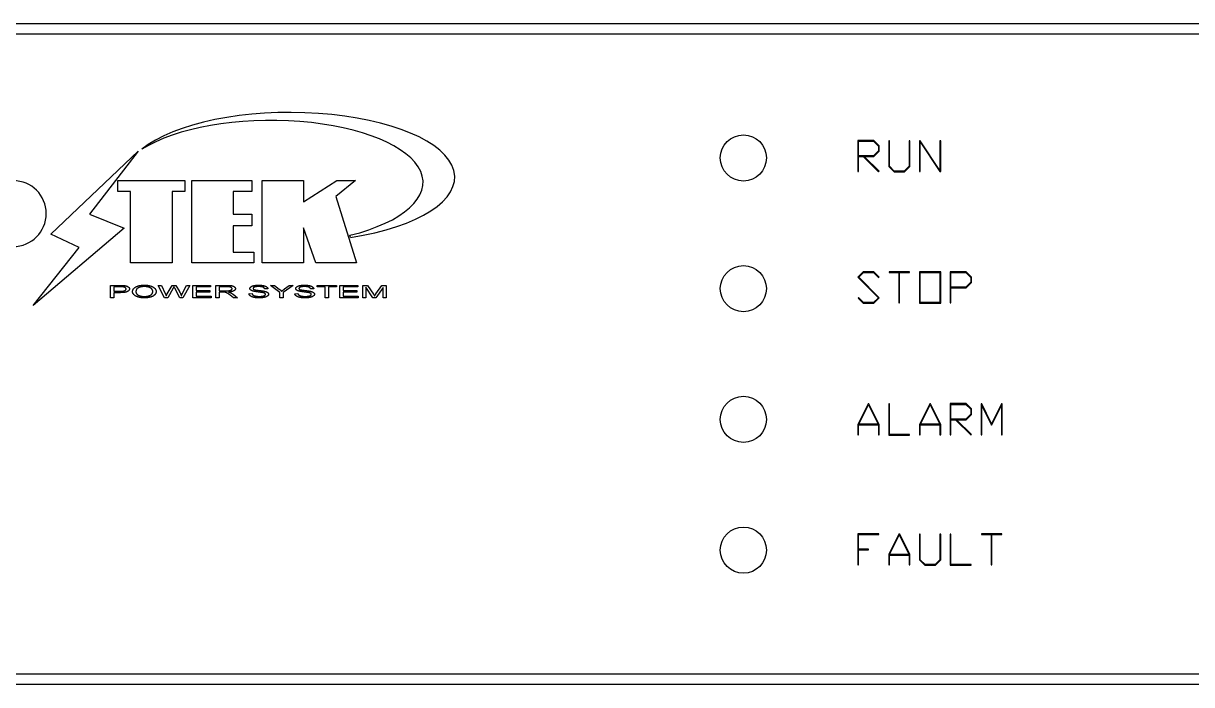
# Model space of a CAD drawing. Extents: x 109308 to 114204, y 60901 to 64142.
# Drawn here: x 111897.3 to 111973.3, y 62705.9 to 62748.9 of the extents above; entities that cross this region are included whole.
import ezdxf

# ---------------------------------------------------------------- set-up
doc = ezdxf.new("R2010")
doc.units = 0
doc.header["$LTSCALE"] = 10
doc.header["$MEASUREMENT"] = 0
doc.layers.get('0').update_dxf_attribs({"linetype": 'CONTINUOUS'})
doc.layers.add('가시적인_것_ISO_', color=3, linetype='CONTINUOUS')

# ---------------------------------------------------------------- blocks, each defined once
blk = doc.blocks.new('44Q1XC')
at = {"layer": '가시적인_것_ISO_'}
for p, q in [((16908.931, 5662.091), (17292.931, 5662.091)), ((17290.936, 5661.391), (16910.736, 5661.391)), ((16974.414, 5654.476), (16973.384, 5654.476)), ((16973.384, 5654.476), (16973.384, 5652.454)), ((16973.429, 5654.432), (16974.397, 5654.432)), ((16973.429, 5653.476), (16973.429, 5654.432)), ((16974.397, 5654.432), (16974.717, 5654.112)), ((16974.761, 5654.129), (16974.414, 5654.476)), ((16974.717, 5654.112), (16974.717, 5653.796)), ((16974.761, 5653.779), (16974.761, 5654.129)), ((16975.429, 5654.454), (16975.384, 5654.454)), ((16975.384, 5654.454), (16975.384, 5652.779)), ((16975.429, 5652.796), (16975.429, 5654.454)), ((16976.761, 5654.454), (16976.717, 5654.454)), ((16976.717, 5654.454), (16976.717, 5652.796)), ((16976.761, 5652.779), (16976.761, 5654.454)), ((16977.432, 5654.454), (16977.384, 5654.452)), ((16977.384, 5654.452), (16977.384, 5652.454)), ((16977.429, 5654.381), (16978.714, 5652.454)), ((16977.429, 5652.454), (16977.429, 5654.381)), ((16978.717, 5652.528), (16977.432, 5654.454)), ((16978.761, 5654.454), (16978.717, 5654.454)), ((16978.717, 5654.454), (16978.717, 5652.528)), ((16978.761, 5652.454), (16978.761, 5654.454)), ((16920.909, 5648.383), (16926.601, 5653.784)), ((16926.601, 5653.784), (16923.421, 5649.678)), ((16974.397, 5653.476), (16973.429, 5653.476)), ((16973.429, 5652.454), (16973.429, 5653.432)), ((16973.429, 5653.432), (16973.73, 5653.432)), ((16973.73, 5653.432), (16974.722, 5652.439)), ((16974.754, 5652.471), (16973.793, 5653.432)), ((16973.793, 5653.432), (16974.414, 5653.432)), ((16974.717, 5653.796), (16974.397, 5653.476)), ((16974.414, 5653.432), (16974.761, 5653.779)), ((16973.384, 5652.454), (16973.429, 5652.454)), ((16974.722, 5652.439), (16974.754, 5652.471)), ((16975.384, 5652.779), (16975.73, 5652.434)), ((16975.747, 5652.477), (16975.429, 5652.796)), ((16975.73, 5652.434), (16976.414, 5652.434)), ((16976.397, 5652.477), (16975.747, 5652.477)), ((16976.717, 5652.796), (16976.397, 5652.477)), ((16976.414, 5652.434), (16976.761, 5652.779)), ((16977.384, 5652.454), (16977.429, 5652.454)), ((16978.714, 5652.454), (16978.761, 5652.454)), ((16925.269, 5651.155), (16925.269, 5651.864)), ((16925.269, 5651.864), (16929.638, 5651.864)), ((16929.638, 5651.864), (16929.638, 5651.155)), ((16930.089, 5646.516), (16930.089, 5651.864)), ((16930.089, 5651.864), (16933.974, 5651.864)), ((16933.974, 5651.864), (16933.974, 5651.155)), ((16934.661, 5646.516), (16934.661, 5651.864)), ((16934.661, 5651.864), (16937.351, 5651.864)), ((16937.351, 5651.864), (16937.351, 5650.492)), ((16937.351, 5650.492), (16939.501, 5651.864)), ((16940.731, 5651.864), (16939.44, 5650.827)), ((16939.501, 5651.864), (16940.731, 5651.864)), ((16926.094, 5651.155), (16925.269, 5651.155)), ((16926.094, 5646.516), (16926.094, 5651.155)), ((16929.638, 5651.155), (16928.813, 5651.155)), ((16928.813, 5651.155), (16928.813, 5646.516)), ((16933.974, 5651.155), (16932.762, 5651.155)), ((16932.762, 5651.155), (16932.762, 5649.684)), ((16939.44, 5650.827), (16940.783, 5646.516)), ((16923.421, 5649.678), (16925.695, 5648.775)), ((16932.762, 5649.684), (16933.974, 5649.684)), ((16933.974, 5649.684), (16933.974, 5648.932)), ((16925.695, 5648.775), (16919.772, 5643.747)), ((16933.974, 5648.932), (16932.762, 5648.932)), ((16932.762, 5648.932), (16932.762, 5647.224)), ((16938.155, 5646.516), (16937.351, 5648.788)), ((16937.351, 5648.788), (16937.351, 5646.516)), ((16922.763, 5647.524), (16920.909, 5648.383)), ((16940.403, 5648.166), (16940.358, 5648.309)), ((16919.772, 5643.747), (16922.763, 5647.524)), ((16932.762, 5647.224), (16934.116, 5647.224)), ((16934.116, 5647.224), (16934.116, 5646.516)), ((16928.813, 5646.516), (16926.094, 5646.516)), ((16934.116, 5646.516), (16930.089, 5646.516)), ((16937.351, 5646.516), (16934.661, 5646.516)), ((16940.783, 5646.516), (16938.155, 5646.516)), ((16973.73, 5645.933), (16973.375, 5645.578)), ((16973.375, 5645.578), (16974.709, 5644.244)), ((16973.438, 5645.578), (16973.747, 5645.889)), ((16974.769, 5644.244), (16973.438, 5645.578)), ((16974.414, 5645.933), (16973.73, 5645.933)), ((16973.747, 5645.889), (16974.397, 5645.889)), ((16974.397, 5645.889), (16974.722, 5645.561)), ((16974.754, 5645.594), (16974.414, 5645.933)), ((16974.722, 5645.561), (16974.754, 5645.594)), ((16976.739, 5645.933), (16975.406, 5645.933)), ((16975.406, 5645.933), (16975.406, 5645.889)), ((16975.406, 5645.889), (16976.05, 5645.889)), ((16976.05, 5645.889), (16976.05, 5643.911)), ((16976.094, 5643.911), (16976.094, 5645.889)), ((16976.094, 5645.889), (16976.739, 5645.889)), ((16976.739, 5645.889), (16976.739, 5645.933)), ((16978.761, 5645.933), (16977.384, 5645.933)), ((16977.384, 5645.933), (16977.384, 5643.891)), ((16977.429, 5645.889), (16978.717, 5645.889)), ((16977.429, 5643.934), (16977.429, 5645.889)), ((16978.717, 5645.889), (16978.717, 5643.934)), ((16978.761, 5643.891), (16978.761, 5645.933)), ((16980.414, 5645.933), (16979.384, 5645.933)), ((16979.384, 5645.933), (16979.384, 5643.911)), ((16979.429, 5645.889), (16980.397, 5645.889)), ((16979.429, 5644.933), (16979.429, 5645.889)), ((16980.397, 5645.889), (16980.717, 5645.569)), ((16980.761, 5645.586), (16980.414, 5645.933)), ((16980.717, 5645.569), (16980.717, 5645.253)), ((16980.761, 5645.236), (16980.761, 5645.586)), ((16924.806, 5645.055), (16925.41, 5645.055)), ((16924.806, 5644.255), (16924.806, 5645.055)), ((16925.427, 5644.96), (16925.018, 5644.96)), ((16925.018, 5644.96), (16925.018, 5644.674)), ((16927.89, 5645.055), (16928.107, 5645.055)), ((16928.315, 5644.255), (16927.89, 5645.055)), ((16928.107, 5645.055), (16928.35, 5644.53)), ((16928.49, 5644.515), (16928.795, 5645.055)), ((16928.87, 5644.865), (16928.531, 5644.255)), ((16928.795, 5645.055), (16929.05, 5645.055)), ((16929.304, 5644.255), (16928.968, 5644.865)), ((16929.05, 5645.055), (16929.279, 5644.65)), ((16929.484, 5644.541), (16929.734, 5645.055)), ((16929.947, 5645.055), (16929.508, 5644.255)), ((16929.734, 5645.055), (16929.947, 5645.055)), ((16930.149, 5645.055), (16931.306, 5645.055)), ((16930.149, 5644.255), (16930.149, 5645.055)), ((16930.36, 5644.96), (16930.36, 5644.716)), ((16931.306, 5644.96), (16930.36, 5644.96)), ((16931.306, 5645.055), (16931.306, 5644.96)), ((16931.638, 5645.055), (16932.348, 5645.055)), ((16931.638, 5644.255), (16931.638, 5645.055)), ((16932.357, 5644.966), (16931.85, 5644.966)), ((16931.85, 5644.966), (16931.85, 5644.702)), ((16935.024, 5644.83), (16934.821, 5644.822)), ((16935.195, 5645.055), (16935.452, 5645.055)), ((16935.812, 5644.594), (16935.195, 5645.055)), ((16935.452, 5645.055), (16935.768, 5644.813)), ((16936.662, 5645.055), (16936.023, 5644.594)), ((16936.105, 5644.819), (16936.415, 5645.055)), ((16936.415, 5645.055), (16936.662, 5645.055)), ((16938.006, 5644.83), (16937.802, 5644.822)), ((16938.223, 5645.055), (16939.49, 5645.055)), ((16938.223, 5644.96), (16938.223, 5645.055)), ((16938.749, 5644.96), (16938.223, 5644.96)), ((16938.749, 5644.255), (16938.749, 5644.96)), ((16938.961, 5644.96), (16938.961, 5644.255)), ((16939.49, 5644.96), (16938.961, 5644.96)), ((16939.49, 5645.055), (16939.49, 5644.96)), ((16939.712, 5645.055), (16940.869, 5645.055)), ((16939.712, 5644.255), (16939.712, 5645.055)), ((16939.924, 5644.96), (16939.924, 5644.716)), ((16940.869, 5644.96), (16939.924, 5644.96)), ((16940.869, 5645.055), (16940.869, 5644.96)), ((16941.192, 5645.055), (16941.51, 5645.055)), ((16941.192, 5644.255), (16941.192, 5645.055)), ((16941.396, 5644.936), (16941.396, 5644.255)), ((16941.859, 5644.255), (16941.396, 5644.936)), ((16941.51, 5645.055), (16941.889, 5644.488)), ((16942.515, 5644.924), (16942.049, 5644.255)), ((16942.051, 5644.498), (16942.435, 5645.055)), ((16942.435, 5645.055), (16942.719, 5645.055)), ((16942.515, 5644.255), (16942.515, 5644.924)), ((16942.719, 5645.055), (16942.719, 5644.255)), ((16980.397, 5644.933), (16979.429, 5644.933)), ((16979.429, 5643.911), (16979.429, 5644.889)), ((16979.429, 5644.889), (16980.414, 5644.889)), ((16980.717, 5645.253), (16980.397, 5644.933)), ((16980.414, 5644.889), (16980.761, 5645.236)), ((16925.018, 5644.255), (16924.806, 5644.255)), ((16925.018, 5644.674), (16925.432, 5644.674)), ((16925.018, 5644.58), (16925.018, 5644.255)), ((16925.428, 5644.58), (16925.018, 5644.58)), ((16928.531, 5644.255), (16928.315, 5644.255)), ((16929.508, 5644.255), (16929.304, 5644.255)), ((16931.343, 5644.255), (16930.149, 5644.255)), ((16930.36, 5644.716), (16931.246, 5644.716)), ((16930.36, 5644.621), (16930.36, 5644.349)), ((16931.246, 5644.621), (16930.36, 5644.621)), ((16930.36, 5644.349), (16931.343, 5644.349)), ((16931.246, 5644.716), (16931.246, 5644.621)), ((16931.343, 5644.349), (16931.343, 5644.255)), ((16931.85, 5644.255), (16931.638, 5644.255)), ((16931.85, 5644.702), (16932.306, 5644.702)), ((16931.85, 5644.61), (16931.85, 5644.255)), ((16932.096, 5644.61), (16931.85, 5644.61)), ((16932.782, 5644.255), (16932.571, 5644.421)), ((16932.77, 5644.473), (16933.048, 5644.255)), ((16933.048, 5644.255), (16932.782, 5644.255)), ((16933.798, 5644.512), (16933.998, 5644.521)), ((16935.812, 5644.255), (16935.812, 5644.594)), ((16936.023, 5644.255), (16935.812, 5644.255)), ((16936.023, 5644.594), (16936.023, 5644.255)), ((16936.78, 5644.512), (16936.979, 5644.521)), ((16938.961, 5644.255), (16938.749, 5644.255)), ((16940.906, 5644.255), (16939.712, 5644.255)), ((16939.924, 5644.716), (16940.809, 5644.716)), ((16939.924, 5644.621), (16939.924, 5644.349)), ((16940.809, 5644.621), (16939.924, 5644.621)), ((16939.924, 5644.349), (16940.906, 5644.349)), ((16940.809, 5644.716), (16940.809, 5644.621)), ((16940.906, 5644.349), (16940.906, 5644.255)), ((16941.396, 5644.255), (16941.192, 5644.255)), ((16942.049, 5644.255), (16941.859, 5644.255)), ((16942.719, 5644.255), (16942.515, 5644.255)), ((16973.422, 5644.261), (16973.389, 5644.229)), ((16973.389, 5644.229), (16973.73, 5643.891)), ((16973.747, 5643.934), (16973.422, 5644.261)), ((16974.709, 5644.244), (16974.397, 5643.934)), ((16974.414, 5643.891), (16974.769, 5644.244)), ((16973.73, 5643.891), (16974.414, 5643.891)), ((16974.397, 5643.934), (16973.747, 5643.934)), ((16976.05, 5643.911), (16976.094, 5643.911)), ((16977.384, 5643.891), (16978.761, 5643.891)), ((16978.717, 5643.934), (16977.429, 5643.934)), ((16979.384, 5643.911), (16979.429, 5643.911)), ((16974.047, 5637.341), (16973.384, 5636.013)), ((16973.443, 5636.03), (16974.072, 5637.291)), ((16974.099, 5637.341), (16974.047, 5637.341)), ((16974.072, 5637.291), (16974.704, 5636.03)), ((16974.761, 5636.013), (16974.099, 5637.341)), ((16975.429, 5637.341), (16975.384, 5637.341)), ((16975.384, 5637.341), (16975.384, 5635.321)), ((16975.429, 5635.365), (16975.429, 5637.341)), ((16978.047, 5637.341), (16977.384, 5636.013)), ((16977.443, 5636.03), (16978.072, 5637.291)), ((16978.099, 5637.341), (16978.047, 5637.341)), ((16978.072, 5637.291), (16978.704, 5636.03)), ((16978.761, 5636.013), (16978.099, 5637.341)), ((16980.414, 5637.363), (16979.384, 5637.363)), ((16979.384, 5637.363), (16979.384, 5635.341)), ((16979.429, 5636.363), (16979.429, 5637.319)), ((16979.429, 5637.319), (16980.397, 5637.319)), ((16980.397, 5637.319), (16980.717, 5637)), ((16980.761, 5637.016), (16980.414, 5637.363)), ((16981.431, 5637.341), (16981.384, 5637.341)), ((16981.384, 5637.341), (16981.384, 5635.341)), ((16981.429, 5635.341), (16981.429, 5637.245)), ((16981.429, 5637.245), (16982.072, 5635.957)), ((16982.072, 5636.058), (16981.431, 5637.341)), ((16982.714, 5637.341), (16982.072, 5636.058)), ((16982.072, 5635.957), (16982.717, 5637.245)), ((16982.761, 5637.341), (16982.714, 5637.341)), ((16982.717, 5637.245), (16982.717, 5635.341)), ((16982.761, 5635.341), (16982.761, 5637.341)), ((16980.717, 5636.683), (16980.397, 5636.363)), ((16980.414, 5636.319), (16980.761, 5636.666)), ((16980.717, 5637), (16980.717, 5636.683)), ((16980.761, 5636.666), (16980.761, 5637.016)), ((16973.384, 5636.013), (16973.384, 5635.341)), ((16973.429, 5635.341), (16973.429, 5635.986)), ((16973.429, 5635.986), (16974.717, 5635.986)), ((16974.704, 5636.03), (16973.443, 5636.03)), ((16974.717, 5635.986), (16974.717, 5635.341)), ((16974.761, 5635.341), (16974.761, 5636.013)), ((16977.384, 5636.013), (16977.384, 5635.341)), ((16977.429, 5635.341), (16977.429, 5635.986)), ((16977.429, 5635.986), (16978.717, 5635.986)), ((16978.704, 5636.03), (16977.443, 5636.03)), ((16978.717, 5635.986), (16978.717, 5635.341)), ((16978.761, 5635.341), (16978.761, 5636.013)), ((16980.397, 5636.363), (16979.429, 5636.363)), ((16979.429, 5635.341), (16979.429, 5636.319)), ((16979.429, 5636.319), (16979.73, 5636.319)), ((16979.73, 5636.319), (16980.722, 5635.326)), ((16979.793, 5636.319), (16980.414, 5636.319)), ((16980.754, 5635.358), (16979.793, 5636.319)), ((16973.384, 5635.341), (16973.429, 5635.341)), ((16974.717, 5635.341), (16974.761, 5635.341)), ((16975.384, 5635.321), (16976.739, 5635.321)), ((16976.739, 5635.365), (16975.429, 5635.365)), ((16976.739, 5635.321), (16976.739, 5635.365)), ((16977.384, 5635.341), (16977.429, 5635.341)), ((16978.717, 5635.341), (16978.761, 5635.341)), ((16979.384, 5635.341), (16979.429, 5635.341)), ((16980.722, 5635.326), (16980.754, 5635.358)), ((16981.384, 5635.341), (16981.429, 5635.341)), ((16982.717, 5635.341), (16982.761, 5635.341)), ((16974.739, 5628.897), (16973.384, 5628.897)), ((16973.384, 5628.897), (16973.384, 5626.875)), ((16973.429, 5627.897), (16973.429, 5628.853)), ((16973.429, 5628.853), (16974.739, 5628.853)), ((16974.739, 5628.853), (16974.739, 5628.897)), ((16976.047, 5628.875), (16975.384, 5627.547)), ((16975.443, 5627.564), (16976.072, 5628.825)), ((16976.099, 5628.875), (16976.047, 5628.875)), ((16976.072, 5628.825), (16976.704, 5627.564)), ((16976.761, 5627.547), (16976.099, 5628.875)), ((16977.429, 5628.875), (16977.384, 5628.875)), ((16977.384, 5628.875), (16977.384, 5627.2)), ((16977.429, 5627.217), (16977.429, 5628.875)), ((16978.761, 5628.875), (16978.717, 5628.875)), ((16978.717, 5628.875), (16978.717, 5627.217)), ((16978.761, 5627.2), (16978.761, 5628.875)), ((16979.429, 5628.875), (16979.384, 5628.875)), ((16979.384, 5628.875), (16979.384, 5626.855)), ((16979.429, 5626.899), (16979.429, 5628.875)), ((16982.739, 5628.897), (16981.406, 5628.897)), ((16981.406, 5628.897), (16981.406, 5628.853)), ((16981.406, 5628.853), (16982.05, 5628.853)), ((16982.05, 5628.853), (16982.05, 5626.875)), ((16982.094, 5626.875), (16982.094, 5628.853)), ((16982.094, 5628.853), (16982.739, 5628.853)), ((16982.739, 5628.853), (16982.739, 5628.897)), ((16974.072, 5627.897), (16973.429, 5627.897)), ((16973.429, 5626.875), (16973.429, 5627.853)), ((16973.429, 5627.853), (16974.072, 5627.853)), ((16974.072, 5627.853), (16974.072, 5627.897)), ((16975.384, 5627.547), (16975.384, 5626.875)), ((16975.429, 5626.875), (16975.429, 5627.52)), ((16975.429, 5627.52), (16976.717, 5627.52)), ((16976.704, 5627.564), (16975.443, 5627.564)), ((16976.717, 5627.52), (16976.717, 5626.875)), ((16976.761, 5626.875), (16976.761, 5627.547)), ((16973.384, 5626.875), (16973.429, 5626.875)), ((16975.384, 5626.875), (16975.429, 5626.875)), ((16976.717, 5626.875), (16976.761, 5626.875)), ((16977.384, 5627.2), (16977.73, 5626.855)), ((16977.747, 5626.899), (16977.429, 5627.217)), ((16977.73, 5626.855), (16978.414, 5626.855)), ((16978.397, 5626.899), (16977.747, 5626.899)), ((16978.717, 5627.217), (16978.397, 5626.899)), ((16978.414, 5626.855), (16978.761, 5627.2)), ((16979.384, 5626.855), (16980.739, 5626.855)), ((16980.739, 5626.899), (16979.429, 5626.899)), ((16980.739, 5626.855), (16980.739, 5626.899)), ((16982.05, 5626.875), (16982.094, 5626.875)), ((16910.736, 5619.791), (17290.936, 5619.791)), ((17292.931, 5619.091), (16908.931, 5619.091))]:
    blk.add_line(p, q, dxfattribs=at)
for centre in [(16965.936, 5653.341), (16965.936, 5644.841), (16965.936, 5636.341), (16965.936, 5627.841)]:
    blk.add_circle(centre, 1.5, dxfattribs=at)
blk.add_arc((16918.478, 5649.721), 2.142, 270, 90, dxfattribs=at)
for centre, major_axis, ratio, start_param, end_param in [((16936.483, 5652.087), (-10.688, 0), 0.39426, 1.946253, 5.837607), ((16935.213, 5651.752), (9.902, 0), 0.40699, 5.258849, 8.861799)]:
    blk.add_ellipse(centre, major_axis=major_axis, ratio=ratio, start_param=start_param, end_param=end_param, dxfattribs=at)
for points in [[(16925.41, 5645.055), (16925.569, 5645.055), (16925.653, 5645.047)], [(16925.624, 5644.953), (16925.571, 5644.96), (16925.427, 5644.96)], [(16926.027, 5644.823), (16926.027, 5644.721), (16925.768, 5644.58), (16925.428, 5644.58)], [(16925.432, 5644.674), (16925.637, 5644.674), (16925.809, 5644.751), (16925.809, 5644.82)], [(16925.809, 5644.82), (16925.809, 5644.87), (16925.708, 5644.942), (16925.624, 5644.953)], [(16925.653, 5645.047), (16925.771, 5645.037), (16925.931, 5644.982), (16926.027, 5644.883), (16926.027, 5644.823)], [(16926.232, 5644.644), (16926.232, 5644.844), (16926.66, 5645.069), (16926.998, 5645.069)], [(16926.999, 5644.978), (16926.774, 5644.978), (16926.451, 5644.824), (16926.451, 5644.643)], [(16926.998, 5645.069), (16927.22, 5645.069), (16927.576, 5644.963), (16927.762, 5644.774), (16927.762, 5644.654)], [(16927.544, 5644.655), (16927.544, 5644.752), (16927.412, 5644.898), (16927.158, 5644.978), (16926.999, 5644.978)], [(16928.917, 5644.958), (16928.892, 5644.904), (16928.87, 5644.865)], [(16928.968, 5644.865), (16928.925, 5644.941), (16928.917, 5644.958)], [(16932.306, 5644.702), (16932.451, 5644.702), (16932.614, 5644.732), (16932.699, 5644.798), (16932.699, 5644.837)], [(16932.348, 5645.055), (16932.562, 5645.055), (16932.785, 5645.012), (16932.918, 5644.902), (16932.918, 5644.837)], [(16932.699, 5644.837), (16932.699, 5644.893), (16932.535, 5644.966), (16932.357, 5644.966)], [(16932.918, 5644.837), (16932.918, 5644.751), (16932.697, 5644.635), (16932.467, 5644.619)], [(16933.859, 5644.848), (16933.859, 5644.909), (16933.997, 5645.014), (16934.261, 5645.069), (16934.423, 5645.069)], [(16934.086, 5644.674), (16933.971, 5644.704), (16933.859, 5644.793), (16933.859, 5644.848)], [(16934.431, 5644.976), (16934.239, 5644.976), (16934.063, 5644.905), (16934.063, 5644.855)], [(16934.063, 5644.855), (16934.063, 5644.812), (16934.126, 5644.784)], [(16934.126, 5644.784), (16934.187, 5644.757), (16934.703, 5644.698), (16934.799, 5644.676)], [(16934.423, 5645.069), (16934.6, 5645.069), (16934.872, 5645.012), (16935.018, 5644.9), (16935.024, 5644.83)], [(16934.821, 5644.822), (16934.804, 5644.898), (16934.616, 5644.976), (16934.431, 5644.976)], [(16935.768, 5644.813), (16935.855, 5644.746), (16935.931, 5644.679)], [(16935.931, 5644.679), (16936.002, 5644.741), (16936.105, 5644.819)], [(16936.841, 5644.848), (16936.841, 5644.909), (16936.979, 5645.014), (16937.243, 5645.069), (16937.404, 5645.069)], [(16937.068, 5644.674), (16936.953, 5644.704), (16936.841, 5644.793), (16936.841, 5644.848)], [(16937.413, 5644.976), (16937.221, 5644.976), (16937.045, 5644.905), (16937.045, 5644.855)], [(16937.045, 5644.855), (16937.045, 5644.812), (16937.107, 5644.784)], [(16937.107, 5644.784), (16937.168, 5644.757), (16937.685, 5644.698), (16937.781, 5644.676)], [(16937.404, 5645.069), (16937.582, 5645.069), (16937.854, 5645.012), (16938, 5644.9), (16938.006, 5644.83)], [(16937.802, 5644.822), (16937.786, 5644.898), (16937.598, 5644.976), (16937.413, 5644.976)], [(16926.998, 5644.241), (16926.771, 5644.241), (16926.416, 5644.351), (16926.232, 5644.539), (16926.232, 5644.644)], [(16926.451, 5644.643), (16926.451, 5644.499), (16926.762, 5644.332), (16926.996, 5644.332)], [(16926.996, 5644.332), (16927.235, 5644.332), (16927.544, 5644.5), (16927.544, 5644.655)], [(16927.762, 5644.654), (16927.762, 5644.532), (16927.566, 5644.34), (16927.206, 5644.241), (16926.998, 5644.241)], [(16928.35, 5644.53), (16928.39, 5644.448), (16928.418, 5644.366)], [(16928.418, 5644.366), (16928.479, 5644.495), (16928.49, 5644.515)], [(16929.279, 5644.65), (16929.365, 5644.499), (16929.404, 5644.366)], [(16929.404, 5644.366), (16929.434, 5644.443), (16929.484, 5644.541)], [(16932.213, 5644.607), (16932.177, 5644.61), (16932.096, 5644.61)], [(16932.571, 5644.421), (16932.477, 5644.493), (16932.358, 5644.569), (16932.263, 5644.601), (16932.213, 5644.607)], [(16932.467, 5644.619), (16932.551, 5644.599), (16932.595, 5644.579)], [(16932.595, 5644.579), (16932.687, 5644.537), (16932.77, 5644.473)], [(16934.481, 5644.241), (16934.263, 5644.241), (16933.97, 5644.305), (16933.802, 5644.432), (16933.798, 5644.512)], [(16933.998, 5644.521), (16934.012, 5644.46), (16934.115, 5644.383), (16934.334, 5644.336), (16934.47, 5644.336)], [(16934.68, 5644.585), (16934.616, 5644.598), (16934.175, 5644.651), (16934.086, 5644.674)], [(16934.47, 5644.336), (16934.592, 5644.336), (16934.777, 5644.372), (16934.868, 5644.435), (16934.868, 5644.472)], [(16935.072, 5644.481), (16935.072, 5644.417), (16934.926, 5644.304), (16934.652, 5644.241), (16934.481, 5644.241)], [(16934.868, 5644.472), (16934.868, 5644.51), (16934.781, 5644.566), (16934.68, 5644.585)], [(16934.799, 5644.676), (16934.939, 5644.644), (16935.072, 5644.545), (16935.072, 5644.481)], [(16937.462, 5644.241), (16937.245, 5644.241), (16936.951, 5644.305), (16936.784, 5644.432), (16936.78, 5644.512)], [(16936.979, 5644.521), (16936.993, 5644.46), (16937.097, 5644.383), (16937.315, 5644.336), (16937.452, 5644.336)], [(16937.662, 5644.585), (16937.598, 5644.598), (16937.157, 5644.651), (16937.068, 5644.674)], [(16937.452, 5644.336), (16937.573, 5644.336), (16937.759, 5644.372), (16937.849, 5644.435), (16937.849, 5644.472)], [(16938.054, 5644.481), (16938.054, 5644.417), (16937.907, 5644.304), (16937.634, 5644.241), (16937.462, 5644.241)], [(16937.849, 5644.472), (16937.849, 5644.51), (16937.762, 5644.566), (16937.662, 5644.585)], [(16937.781, 5644.676), (16937.921, 5644.644), (16938.054, 5644.545), (16938.054, 5644.481)], [(16941.889, 5644.488), (16941.942, 5644.409), (16941.966, 5644.37)], [(16941.966, 5644.37), (16941.993, 5644.413), (16942.051, 5644.498)]]:
    blk.add_open_spline(points, degree=2, dxfattribs=at)
blk = doc.blocks.new('33CSS')
blk.add_blockref('44Q1XC', (92607.272, 57567.098))

msp = doc.modelspace()

# ---------------------------------------------------------------- block references
msp.add_blockref('33CSS', (2370.936, -480.288))

doc.saveas('drawing.dxf')
